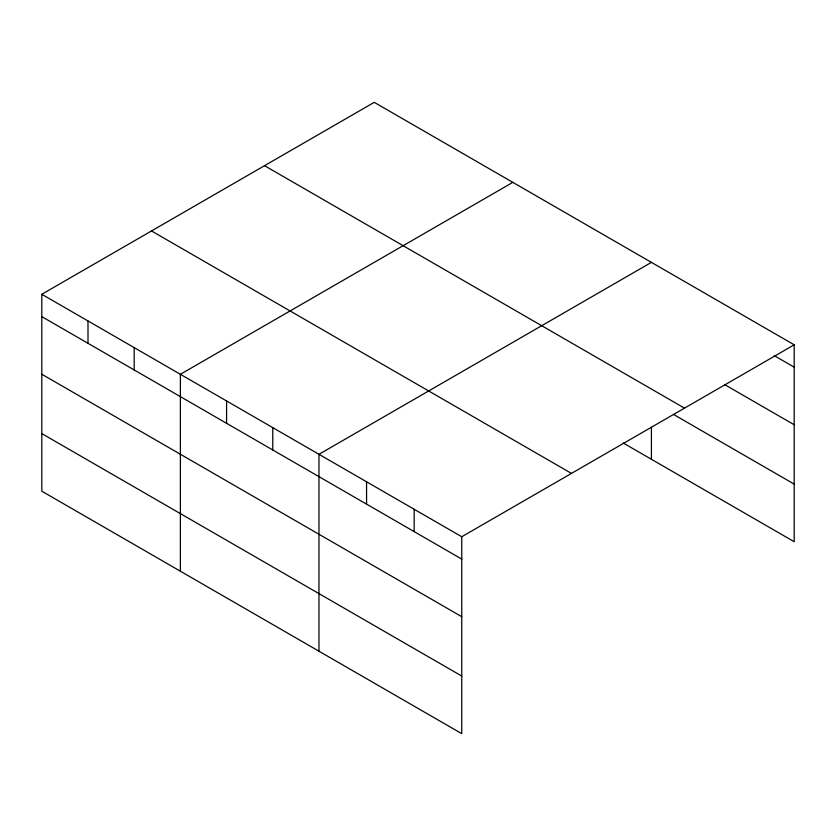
<?xml version="1.0" encoding="UTF-8"?>
<svg xmlns="http://www.w3.org/2000/svg" width="836" height="836" viewBox="0 0 836 836"><rect width="100%" height="100%" fill="white"/><g stroke="black" fill="none" stroke-linecap="round" stroke-linejoin="round"><path stroke-width="1.25" d="M41.8 294.282L461.754 536.743L461.754 733.653L41.8 491.192L41.8 294.282L374.246 102.347L794.2 344.808L794.2 541.718L623.248 443.017M512.834 182.352L180.388 374.288L180.388 571.207M651.411 262.368L318.965 454.303L318.965 651.223M461.754 536.743L794.2 344.808M774.272 355.655L794.2 367.15M724.467 384.497L794.2 424.761M264.542 165.685L684.496 408.146M673.555 414.457L794.2 484.117M151.504 230.945L571.458 473.395M41.8 316.625L461.754 559.085M41.8 374.235L461.754 616.696M41.8 433.591L461.754 676.052M651.411 427.28L651.411 459.288M414.165 509.26L414.165 531.612M366.565 481.776L366.565 504.129M272.776 427.635L272.776 449.977M226.577 400.966L226.577 423.309M134.188 347.619L134.188 369.972M87.999 320.951L87.999 343.303"/></g></svg>
